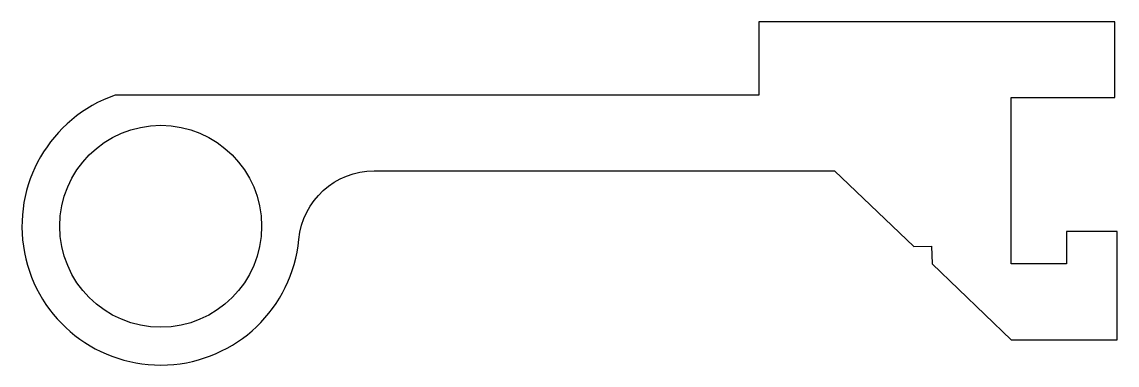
# Model space of a CAD drawing. Extents: x 132.7 to 176.1, y 206.1 to 219.7.
import ezdxf

# ---------------------------------------------------------------- set-up
doc = ezdxf.new("R2010")
doc.units = 0
doc.header["$LTSCALE"] = 15
doc.layers.get('0').update_dxf_attribs({"linetype": 'CONTINUOUS'})

msp = doc.modelspace()

# ---------------------------------------------------------------- linework, layer by layer
at = {"color": 0, "linetype": 'BYBLOCK'}
msp.add_lwpolyline([(171.94, 210.109), (171.94, 216.7), (176.04, 216.7), (176.04, 219.7), (161.938, 219.7), (161.938, 216.8), (136.429, 216.8, 1.83152), (143.705, 211.084, -0.386758), (146.692, 213.8), (164.938, 213.8), (168.077, 210.8), (168.784, 210.816), (168.8, 210.109), (171.94, 207.109), (176.133, 207.109), (176.133, 211.4), (174.133, 211.4), (174.133, 210.109)], format="xyb", close=True, dxfattribs=at)
msp.add_circle((138.23, 211.604), 4, dxfattribs=at)

doc.saveas('drawing.dxf')
